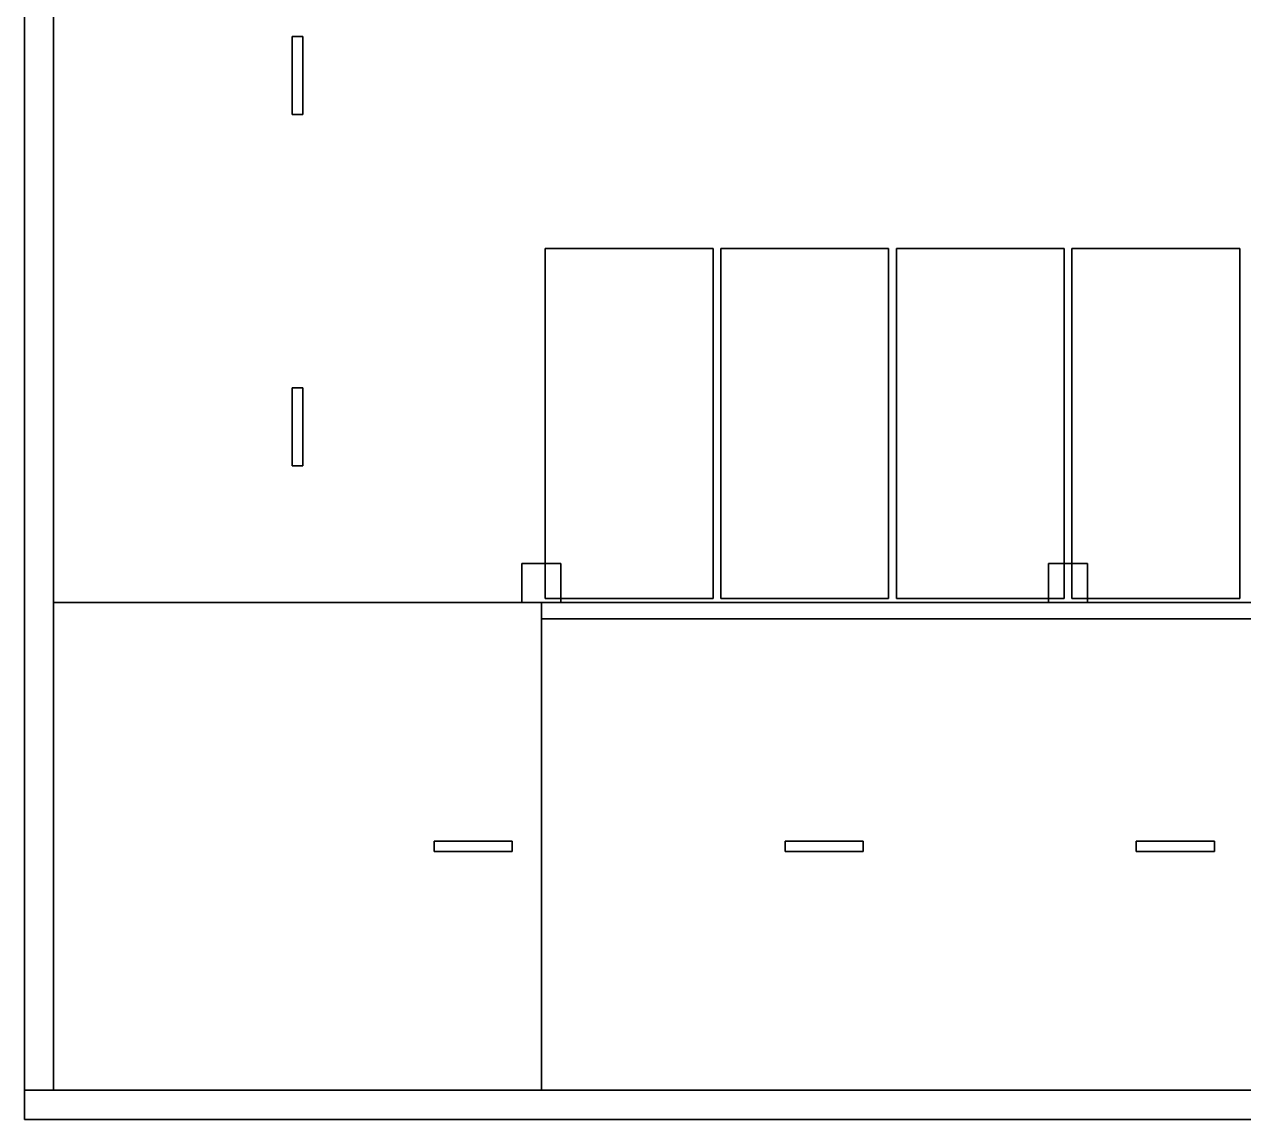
# Model space of a CAD drawing. Header units: metres. Extents: x 0 to 120, y -8 to 55.
# Drawn here: x -0.45 to 18.3, y -7.95 to 8.88 of the extents above; entities that cross this region are included whole.
import ezdxf

# ---------------------------------------------------------------- set-up
doc = ezdxf.new("R2010")
doc.units = ezdxf.units.M

msp = doc.modelspace()

# ---------------------------------------------------------------- linework, layer by layer
at = {"layer": 'COLUMN', "color": 7}
for points in [[(7.2, 0, -3.4), (7.2, 0.6, -3.4), (7.8, 0.6, -3.4), (7.8, 0, -3.4)], [(7.2, 0, -0.3), (7.8, 0, -0.3), (7.8, 0.6, -0.3), (7.2, 0.6, -0.3)], [(7.8, 0.6, -3.4), (7.2, 0.6, -3.4), (7.2, 0.6, -0.3), (7.8, 0.6, -0.3)], [(7.2, 0.6, -3.4), (7.2, 0, -3.4), (7.2, 0, -0.3), (7.2, 0.6, -0.3)], [(7.2, 0, -6.8), (7.2, 0.6, -6.8), (7.8, 0.6, -6.8), (7.8, 0, -6.8)], [(7.2, 0, -3.7), (7.8, 0, -3.7), (7.8, 0.6, -3.7), (7.2, 0.6, -3.7)], [(7.8, 0.6, -6.8), (7.2, 0.6, -6.8), (7.2, 0.6, -3.7), (7.8, 0.6, -3.7)], [(7.2, 0.6, -6.8), (7.2, 0, -6.8), (7.2, 0, -3.7), (7.2, 0.6, -3.7)], [(7.2, 0, -10.2), (7.2, 0.6, -10.2), (7.8, 0.6, -10.2), (7.8, 0, -10.2)], [(7.2, 0, -7.1), (7.8, 0, -7.1), (7.8, 0.6, -7.1), (7.2, 0.6, -7.1)], [(7.8, 0.6, -10.2), (7.2, 0.6, -10.2), (7.2, 0.6, -7.1), (7.8, 0.6, -7.1)], [(7.2, 0.6, -10.2), (7.2, 0, -10.2), (7.2, 0, -7.1), (7.2, 0.6, -7.1)], [(7.8, 0, -3.4), (7.8, 0.6, -3.4), (7.8, 0.6, -0.3), (7.8, 0, -0.3)], [(7.8, 0, -6.8), (7.8, 0.6, -6.8), (7.8, 0.6, -3.7), (7.8, 0, -3.7)], [(7.8, 0, -10.2), (7.8, 0.6, -10.2), (7.8, 0.6, -7.1), (7.8, 0, -7.1)], [(15.3, 0, -3.4), (15.3, 0.6, -3.4), (15.9, 0.6, -3.4), (15.9, 0, -3.4)], [(15.3, 0, -0.3), (15.9, 0, -0.3), (15.9, 0.6, -0.3), (15.3, 0.6, -0.3)], [(15.9, 0.6, -3.4), (15.3, 0.6, -3.4), (15.3, 0.6, -0.3), (15.9, 0.6, -0.3)], [(15.3, 0.6, -3.4), (15.3, 0, -3.4), (15.3, 0, -0.3), (15.3, 0.6, -0.3)], [(15.3, 0, -6.8), (15.3, 0.6, -6.8), (15.9, 0.6, -6.8), (15.9, 0, -6.8)], [(15.3, 0, -3.7), (15.9, 0, -3.7), (15.9, 0.6, -3.7), (15.3, 0.6, -3.7)], [(15.9, 0.6, -6.8), (15.3, 0.6, -6.8), (15.3, 0.6, -3.7), (15.9, 0.6, -3.7)], [(15.3, 0.6, -6.8), (15.3, 0, -6.8), (15.3, 0, -3.7), (15.3, 0.6, -3.7)], [(15.3, 0, -10.2), (15.3, 0.6, -10.2), (15.9, 0.6, -10.2), (15.9, 0, -10.2)], [(15.3, 0, -7.1), (15.9, 0, -7.1), (15.9, 0.6, -7.1), (15.3, 0.6, -7.1)], [(15.9, 0.6, -10.2), (15.3, 0.6, -10.2), (15.3, 0.6, -7.1), (15.9, 0.6, -7.1)], [(15.3, 0.6, -10.2), (15.3, 0, -10.2), (15.3, 0, -7.1), (15.3, 0.6, -7.1)], [(15.9, 0, -3.4), (15.9, 0.6, -3.4), (15.9, 0.6, -0.3), (15.9, 0, -0.3)], [(15.9, 0, -6.8), (15.9, 0.6, -6.8), (15.9, 0.6, -3.7), (15.9, 0, -3.7)], [(15.9, 0, -10.2), (15.9, 0.6, -10.2), (15.9, 0.6, -7.1), (15.9, 0, -7.1)], [(7.2, 0, -3.4), (7.8, 0, -3.4), (7.8, 0, -0.3), (7.2, 0, -0.3)], [(7.2, 0, -6.8), (7.8, 0, -6.8), (7.8, 0, -3.7), (7.2, 0, -3.7)], [(7.2, 0, -10.2), (7.8, 0, -10.2), (7.8, 0, -7.1), (7.2, 0, -7.1)], [(15.3, 0, -3.4), (15.9, 0, -3.4), (15.9, 0, -0.3), (15.3, 0, -0.3)], [(15.3, 0, -6.8), (15.9, 0, -6.8), (15.9, 0, -3.7), (15.3, 0, -3.7)], [(15.3, 0, -10.2), (15.9, 0, -10.2), (15.9, 0, -7.1), (15.3, 0, -7.1)]]:
    msp.add_3dface(points, dxfattribs=at)
at = {"layer": 'GUARD', "color": 9}
for points in [[(7.5, -0.25), (7.5, 0), (31.5, 0), (31.5, -0.25)], [(7.5, -0.25, 1.1), (31.5, -0.25, 1.1), (31.5, 0, 1.1), (7.5, 0, 1.1)], [(31.5, 0), (7.5, 0), (7.5, 0, 1.1), (31.5, 0, 1.1)], [(7.5, 0), (7.5, -0.25), (7.5, -0.25, 1.1), (7.5, 0, 1.1)], [(7.5, -0.25, -6.8), (7.5, 0, -6.8), (31.5, 0, -6.8), (31.5, -0.25, -6.8)], [(7.5, -0.25, -5.7), (31.5, -0.25, -5.7), (31.5, 0, -5.7), (7.5, 0, -5.7)], [(31.5, 0, -6.8), (7.5, 0, -6.8), (7.5, 0, -5.7), (31.5, 0, -5.7)], [(7.5, 0, -6.8), (7.5, -0.25, -6.8), (7.5, -0.25, -5.7), (7.5, 0, -5.7)], [(7.5, -0.25), (31.5, -0.25), (31.5, -0.25, 1.1), (7.5, -0.25, 1.1)], [(7.5, -0.25, -6.8), (31.5, -0.25, -6.8), (31.5, -0.25, -5.7), (7.5, -0.25, -5.7)]]:
    msp.add_3dface(points, dxfattribs=at)
at = {"layer": 'LIGHT', "color": 2}
for points in [[(3.67, 7.5, -0.4), (3.67, 8.7, -0.4), (3.83, 8.7, -0.4), (3.83, 7.5, -0.4)], [(3.67, 7.5, -0.3), (3.83, 7.5, -0.3), (3.83, 8.7, -0.3), (3.67, 8.7, -0.3)], [(3.83, 8.7, -0.4), (3.67, 8.7, -0.4), (3.67, 8.7, -0.3), (3.83, 8.7, -0.3)], [(3.67, 8.7, -0.4), (3.67, 7.5, -0.4), (3.67, 7.5, -0.3), (3.67, 8.7, -0.3)], [(3.67, 7.5, -3.8), (3.67, 8.7, -3.8), (3.83, 8.7, -3.8), (3.83, 7.5, -3.8)], [(3.67, 7.5, -3.7), (3.83, 7.5, -3.7), (3.83, 8.7, -3.7), (3.67, 8.7, -3.7)], [(3.83, 8.7, -3.8), (3.67, 8.7, -3.8), (3.67, 8.7, -3.7), (3.83, 8.7, -3.7)], [(3.67, 8.7, -3.8), (3.67, 7.5, -3.8), (3.67, 7.5, -3.7), (3.67, 8.7, -3.7)], [(3.67, 7.5, -7.2), (3.67, 8.7, -7.2), (3.83, 8.7, -7.2), (3.83, 7.5, -7.2)], [(3.67, 7.5, -7.1), (3.83, 7.5, -7.1), (3.83, 8.7, -7.1), (3.67, 8.7, -7.1)], [(3.83, 8.7, -7.2), (3.67, 8.7, -7.2), (3.67, 8.7, -7.1), (3.83, 8.7, -7.1)], [(3.67, 8.7, -7.2), (3.67, 7.5, -7.2), (3.67, 7.5, -7.1), (3.67, 8.7, -7.1)], [(3.83, 7.5, -0.4), (3.83, 8.7, -0.4), (3.83, 8.7, -0.3), (3.83, 7.5, -0.3)], [(3.83, 7.5, -3.8), (3.83, 8.7, -3.8), (3.83, 8.7, -3.7), (3.83, 7.5, -3.7)], [(3.83, 7.5, -7.2), (3.83, 8.7, -7.2), (3.83, 8.7, -7.1), (3.83, 7.5, -7.1)], [(3.67, 7.5, -0.4), (3.83, 7.5, -0.4), (3.83, 7.5, -0.3), (3.67, 7.5, -0.3)], [(3.67, 7.5, -3.8), (3.83, 7.5, -3.8), (3.83, 7.5, -3.7), (3.67, 7.5, -3.7)], [(3.67, 7.5, -7.2), (3.83, 7.5, -7.2), (3.83, 7.5, -7.1), (3.67, 7.5, -7.1)], [(3.67, 2.1, -0.4), (3.67, 3.3, -0.4), (3.83, 3.3, -0.4), (3.83, 2.1, -0.4)], [(3.67, 2.1, -0.3), (3.83, 2.1, -0.3), (3.83, 3.3, -0.3), (3.67, 3.3, -0.3)], [(3.83, 3.3, -0.4), (3.67, 3.3, -0.4), (3.67, 3.3, -0.3), (3.83, 3.3, -0.3)], [(3.67, 3.3, -0.4), (3.67, 2.1, -0.4), (3.67, 2.1, -0.3), (3.67, 3.3, -0.3)], [(3.67, 2.1, -3.8), (3.67, 3.3, -3.8), (3.83, 3.3, -3.8), (3.83, 2.1, -3.8)], [(3.67, 2.1, -3.7), (3.83, 2.1, -3.7), (3.83, 3.3, -3.7), (3.67, 3.3, -3.7)], [(3.83, 3.3, -3.8), (3.67, 3.3, -3.8), (3.67, 3.3, -3.7), (3.83, 3.3, -3.7)], [(3.67, 3.3, -3.8), (3.67, 2.1, -3.8), (3.67, 2.1, -3.7), (3.67, 3.3, -3.7)], [(3.67, 2.1, -7.2), (3.67, 3.3, -7.2), (3.83, 3.3, -7.2), (3.83, 2.1, -7.2)], [(3.67, 2.1, -7.1), (3.83, 2.1, -7.1), (3.83, 3.3, -7.1), (3.67, 3.3, -7.1)], [(3.83, 3.3, -7.2), (3.67, 3.3, -7.2), (3.67, 3.3, -7.1), (3.83, 3.3, -7.1)], [(3.67, 3.3, -7.2), (3.67, 2.1, -7.2), (3.67, 2.1, -7.1), (3.67, 3.3, -7.1)], [(3.83, 2.1, -0.4), (3.83, 3.3, -0.4), (3.83, 3.3, -0.3), (3.83, 2.1, -0.3)], [(3.83, 2.1, -3.8), (3.83, 3.3, -3.8), (3.83, 3.3, -3.7), (3.83, 2.1, -3.7)], [(3.83, 2.1, -7.2), (3.83, 3.3, -7.2), (3.83, 3.3, -7.1), (3.83, 2.1, -7.1)], [(3.67, 2.1, -0.4), (3.83, 2.1, -0.4), (3.83, 2.1, -0.3), (3.67, 2.1, -0.3)], [(3.67, 2.1, -3.8), (3.83, 2.1, -3.8), (3.83, 2.1, -3.7), (3.67, 2.1, -3.7)], [(3.67, 2.1, -7.2), (3.83, 2.1, -7.2), (3.83, 2.1, -7.1), (3.67, 2.1, -7.1)], [(5.85, -3.83, -0.4), (5.85, -3.67, -0.4), (7.05, -3.67, -0.4), (7.05, -3.83, -0.4)], [(5.85, -3.83, -0.3), (7.05, -3.83, -0.3), (7.05, -3.67, -0.3), (5.85, -3.67, -0.3)], [(7.05, -3.67, -0.4), (5.85, -3.67, -0.4), (5.85, -3.67, -0.3), (7.05, -3.67, -0.3)], [(5.85, -3.67, -0.4), (5.85, -3.83, -0.4), (5.85, -3.83, -0.3), (5.85, -3.67, -0.3)], [(5.85, -3.83, -3.8), (5.85, -3.67, -3.8), (7.05, -3.67, -3.8), (7.05, -3.83, -3.8)], [(5.85, -3.83, -3.7), (7.05, -3.83, -3.7), (7.05, -3.67, -3.7), (5.85, -3.67, -3.7)], [(7.05, -3.67, -3.8), (5.85, -3.67, -3.8), (5.85, -3.67, -3.7), (7.05, -3.67, -3.7)], [(5.85, -3.67, -3.8), (5.85, -3.83, -3.8), (5.85, -3.83, -3.7), (5.85, -3.67, -3.7)], [(5.85, -3.83, -7.2), (5.85, -3.67, -7.2), (7.05, -3.67, -7.2), (7.05, -3.83, -7.2)], [(5.85, -3.83, -7.1), (7.05, -3.83, -7.1), (7.05, -3.67, -7.1), (5.85, -3.67, -7.1)], [(7.05, -3.67, -7.2), (5.85, -3.67, -7.2), (5.85, -3.67, -7.1), (7.05, -3.67, -7.1)], [(5.85, -3.67, -7.2), (5.85, -3.83, -7.2), (5.85, -3.83, -7.1), (5.85, -3.67, -7.1)], [(7.05, -3.83, -0.4), (7.05, -3.67, -0.4), (7.05, -3.67, -0.3), (7.05, -3.83, -0.3)], [(7.05, -3.83, -3.8), (7.05, -3.67, -3.8), (7.05, -3.67, -3.7), (7.05, -3.83, -3.7)], [(7.05, -3.83, -7.2), (7.05, -3.67, -7.2), (7.05, -3.67, -7.1), (7.05, -3.83, -7.1)], [(11.25, -3.83, -0.4), (11.25, -3.67, -0.4), (12.45, -3.67, -0.4), (12.45, -3.83, -0.4)], [(11.25, -3.83, -0.3), (12.45, -3.83, -0.3), (12.45, -3.67, -0.3), (11.25, -3.67, -0.3)], [(12.45, -3.67, -0.4), (11.25, -3.67, -0.4), (11.25, -3.67, -0.3), (12.45, -3.67, -0.3)], [(11.25, -3.67, -0.4), (11.25, -3.83, -0.4), (11.25, -3.83, -0.3), (11.25, -3.67, -0.3)], [(11.25, -3.83, -3.8), (11.25, -3.67, -3.8), (12.45, -3.67, -3.8), (12.45, -3.83, -3.8)], [(11.25, -3.83, -3.7), (12.45, -3.83, -3.7), (12.45, -3.67, -3.7), (11.25, -3.67, -3.7)], [(12.45, -3.67, -3.8), (11.25, -3.67, -3.8), (11.25, -3.67, -3.7), (12.45, -3.67, -3.7)], [(11.25, -3.67, -3.8), (11.25, -3.83, -3.8), (11.25, -3.83, -3.7), (11.25, -3.67, -3.7)], [(11.25, -3.83, -7.2), (11.25, -3.67, -7.2), (12.45, -3.67, -7.2), (12.45, -3.83, -7.2)], [(11.25, -3.83, -7.1), (12.45, -3.83, -7.1), (12.45, -3.67, -7.1), (11.25, -3.67, -7.1)], [(12.45, -3.67, -7.2), (11.25, -3.67, -7.2), (11.25, -3.67, -7.1), (12.45, -3.67, -7.1)], [(11.25, -3.67, -7.2), (11.25, -3.83, -7.2), (11.25, -3.83, -7.1), (11.25, -3.67, -7.1)], [(12.45, -3.83, -0.4), (12.45, -3.67, -0.4), (12.45, -3.67, -0.3), (12.45, -3.83, -0.3)], [(12.45, -3.83, -3.8), (12.45, -3.67, -3.8), (12.45, -3.67, -3.7), (12.45, -3.83, -3.7)], [(12.45, -3.83, -7.2), (12.45, -3.67, -7.2), (12.45, -3.67, -7.1), (12.45, -3.83, -7.1)], [(16.65, -3.83, -0.4), (16.65, -3.67, -0.4), (17.85, -3.67, -0.4), (17.85, -3.83, -0.4)], [(16.65, -3.83, -0.3), (17.85, -3.83, -0.3), (17.85, -3.67, -0.3), (16.65, -3.67, -0.3)], [(17.85, -3.67, -0.4), (16.65, -3.67, -0.4), (16.65, -3.67, -0.3), (17.85, -3.67, -0.3)], [(16.65, -3.67, -0.4), (16.65, -3.83, -0.4), (16.65, -3.83, -0.3), (16.65, -3.67, -0.3)], [(16.65, -3.83, -3.8), (16.65, -3.67, -3.8), (17.85, -3.67, -3.8), (17.85, -3.83, -3.8)], [(16.65, -3.83, -3.7), (17.85, -3.83, -3.7), (17.85, -3.67, -3.7), (16.65, -3.67, -3.7)], [(17.85, -3.67, -3.8), (16.65, -3.67, -3.8), (16.65, -3.67, -3.7), (17.85, -3.67, -3.7)], [(16.65, -3.67, -3.8), (16.65, -3.83, -3.8), (16.65, -3.83, -3.7), (16.65, -3.67, -3.7)], [(16.65, -3.83, -7.2), (16.65, -3.67, -7.2), (17.85, -3.67, -7.2), (17.85, -3.83, -7.2)], [(16.65, -3.83, -7.1), (17.85, -3.83, -7.1), (17.85, -3.67, -7.1), (16.65, -3.67, -7.1)], [(17.85, -3.67, -7.2), (16.65, -3.67, -7.2), (16.65, -3.67, -7.1), (17.85, -3.67, -7.1)], [(16.65, -3.67, -7.2), (16.65, -3.83, -7.2), (16.65, -3.83, -7.1), (16.65, -3.67, -7.1)], [(17.85, -3.83, -0.4), (17.85, -3.67, -0.4), (17.85, -3.67, -0.3), (17.85, -3.83, -0.3)], [(17.85, -3.83, -3.8), (17.85, -3.67, -3.8), (17.85, -3.67, -3.7), (17.85, -3.83, -3.7)], [(17.85, -3.83, -7.2), (17.85, -3.67, -7.2), (17.85, -3.67, -7.1), (17.85, -3.83, -7.1)], [(5.85, -3.83, -0.4), (7.05, -3.83, -0.4), (7.05, -3.83, -0.3), (5.85, -3.83, -0.3)], [(5.85, -3.83, -3.8), (7.05, -3.83, -3.8), (7.05, -3.83, -3.7), (5.85, -3.83, -3.7)], [(5.85, -3.83, -7.2), (7.05, -3.83, -7.2), (7.05, -3.83, -7.1), (5.85, -3.83, -7.1)], [(11.25, -3.83, -0.4), (12.45, -3.83, -0.4), (12.45, -3.83, -0.3), (11.25, -3.83, -0.3)], [(11.25, -3.83, -3.8), (12.45, -3.83, -3.8), (12.45, -3.83, -3.7), (11.25, -3.83, -3.7)], [(11.25, -3.83, -7.2), (12.45, -3.83, -7.2), (12.45, -3.83, -7.1), (11.25, -3.83, -7.1)], [(16.65, -3.83, -0.4), (17.85, -3.83, -0.4), (17.85, -3.83, -0.3), (16.65, -3.83, -0.3)], [(16.65, -3.83, -3.8), (17.85, -3.83, -3.8), (17.85, -3.83, -3.7), (16.65, -3.83, -3.7)], [(16.65, -3.83, -7.2), (17.85, -3.83, -7.2), (17.85, -3.83, -7.1), (16.65, -3.83, -7.1)]]:
    msp.add_3dface(points, dxfattribs=at)
at = {"layer": 'RAMP', "color": 30}
for points in [[(7.5, -7.5, -3.7), (7.5, 0, -3.7), (31.5, 0, -0.3), (31.5, -7.5, -0.3)], [(7.5, -7.5, -3.4), (31.5, -7.5), (31.5, 0), (7.5, 0, -3.4)], [(31.5, 0, -0.3), (7.5, 0, -3.7), (7.5, 0, -3.4), (31.5, 0)], [(7.5, 0, -3.7), (7.5, -7.5, -3.7), (7.5, -7.5, -3.4), (7.5, 0, -3.4)], [(7.5, -7.5, -10.5), (7.5, 0, -10.5), (31.5, 0, -7.1), (31.5, -7.5, -7.1)], [(7.5, -7.5, -10.2), (31.5, -7.5, -6.8), (31.5, 0, -6.8), (7.5, 0, -10.2)], [(31.5, 0, -7.1), (7.5, 0, -10.5), (7.5, 0, -10.2), (31.5, 0, -6.8)], [(7.5, 0, -10.5), (7.5, -7.5, -10.5), (7.5, -7.5, -10.2), (7.5, 0, -10.2)], [(7.5, -7.5, -3.7), (31.5, -7.5, -0.3), (31.5, -7.5), (7.5, -7.5, -3.4)], [(7.5, -7.5, -10.5), (31.5, -7.5, -7.1), (31.5, -7.5, -6.8), (7.5, -7.5, -10.2)]]:
    msp.add_3dface(points, dxfattribs=at)
at = {"layer": 'ROOF', "color": 3}
for points in [[(0, 0, -0.3), (0, 54.9, -0.3), (120, 54.9, -0.3), (120, 0, -0.3)], [(0, 0), (120, 0), (120, 54.9), (0, 54.9)], [(0, 54.9, -0.3), (0, 0, -0.3), (0, 0), (0, 54.9)], [(0, 0, -0.3), (120, 0, -0.3), (120, 0), (0, 0)], [(0, -7.5, -0.3), (0, 0, -0.3), (7.5, 0, -0.3), (7.5, -7.5, -0.3)], [(0, -7.5), (7.5, -7.5), (7.5, 0), (0, 0)], [(7.5, 0, -0.3), (0, 0, -0.3), (0, 0), (7.5, 0)], [(0, 0, -0.3), (0, -7.5, -0.3), (0, -7.5), (0, 0)], [(7.5, -7.5, -0.3), (7.5, 0, -0.3), (7.5, 0), (7.5, -7.5)], [(0, -7.5, -0.3), (7.5, -7.5, -0.3), (7.5, -7.5), (0, -7.5)]]:
    msp.add_3dface(points, dxfattribs=at)
at = {"layer": 'SLAB', "color": 8}
for points in [[(0, 0, -3.7), (0, 54.9, -3.7), (120, 54.9, -3.7), (120, 0, -3.7)], [(0, 0, -3.4), (120, 0, -3.4), (120, 54.9, -3.4), (0, 54.9, -3.4)], [(0, 54.9, -3.7), (0, 0, -3.7), (0, 0, -3.4), (0, 54.9, -3.4)], [(0, 0, -7.1), (0, 54.9, -7.1), (120, 54.9, -7.1), (120, 0, -7.1)], [(0, 0, -6.8), (120, 0, -6.8), (120, 54.9, -6.8), (0, 54.9, -6.8)], [(0, 54.9, -7.1), (0, 0, -7.1), (0, 0, -6.8), (0, 54.9, -6.8)], [(0, 0, -10.8), (0, 54.9, -10.8), (120, 54.9, -10.8), (120, 0, -10.8)], [(0, 0, -10.2), (120, 0, -10.2), (120, 54.9, -10.2), (0, 54.9, -10.2)], [(0, 54.9, -10.8), (0, 0, -10.8), (0, 0, -10.2), (0, 54.9, -10.2)], [(0, 0, -3.7), (120, 0, -3.7), (120, 0, -3.4), (0, 0, -3.4)], [(0, -7.5, -3.7), (0, 0, -3.7), (88.5, 0, -3.7), (88.5, -7.5, -3.7)], [(0, -7.5, -3.4), (88.5, -7.5, -3.4), (88.5, 0, -3.4), (0, 0, -3.4)], [(88.5, 0, -3.7), (0, 0, -3.7), (0, 0, -3.4), (88.5, 0, -3.4)], [(0, 0, -3.7), (0, -7.5, -3.7), (0, -7.5, -3.4), (0, 0, -3.4)], [(0, 0, -7.1), (120, 0, -7.1), (120, 0, -6.8), (0, 0, -6.8)], [(0, -7.5, -7.1), (0, 0, -7.1), (7.5, 0, -7.1), (7.5, -7.5, -7.1)], [(0, -7.5, -6.8), (7.5, -7.5, -6.8), (7.5, 0, -6.8), (0, 0, -6.8)], [(7.5, 0, -7.1), (0, 0, -7.1), (0, 0, -6.8), (7.5, 0, -6.8)], [(0, 0, -7.1), (0, -7.5, -7.1), (0, -7.5, -6.8), (0, 0, -6.8)], [(0, 0, -10.8), (120, 0, -10.8), (120, 0, -10.2), (0, 0, -10.2)], [(0, -7.5, -10.8), (0, 0, -10.8), (120, 0, -10.8), (120, -7.5, -10.8)], [(0, -7.5, -10.2), (120, -7.5, -10.2), (120, 0, -10.2), (0, 0, -10.2)], [(120, 0, -10.8), (0, 0, -10.8), (0, 0, -10.2), (120, 0, -10.2)], [(0, 0, -10.8), (0, -7.5, -10.8), (0, -7.5, -10.2), (0, 0, -10.2)], [(7.5, -7.5, -7.1), (7.5, 0, -7.1), (7.5, 0, -6.8), (7.5, -7.5, -6.8)], [(0, -7.5, -3.7), (88.5, -7.5, -3.7), (88.5, -7.5, -3.4), (0, -7.5, -3.4)], [(0, -7.5, -7.1), (7.5, -7.5, -7.1), (7.5, -7.5, -6.8), (0, -7.5, -6.8)], [(0, -7.5, -10.8), (120, -7.5, -10.8), (120, -7.5, -10.2), (0, -7.5, -10.2)]]:
    msp.add_3dface(points, dxfattribs=at)
at = {"layer": 'STALL_GENERAL', "color": 254}
for points in [[(7.56, 0.06, -6.795), (7.56, 5.44, -6.795), (10.14, 5.44, -6.795), (10.14, 0.06, -6.795)], [(7.56, 0.06, -6.785), (10.14, 0.06, -6.785), (10.14, 5.44, -6.785), (7.56, 5.44, -6.785)], [(10.14, 5.44, -6.795), (7.56, 5.44, -6.795), (7.56, 5.44, -6.785), (10.14, 5.44, -6.785)], [(7.56, 5.44, -6.795), (7.56, 0.06, -6.795), (7.56, 0.06, -6.785), (7.56, 5.44, -6.785)], [(7.56, 0.06, -10.195), (7.56, 5.44, -10.195), (10.14, 5.44, -10.195), (10.14, 0.06, -10.195)], [(7.56, 0.06, -10.185), (10.14, 0.06, -10.185), (10.14, 5.44, -10.185), (7.56, 5.44, -10.185)], [(10.14, 5.44, -10.195), (7.56, 5.44, -10.195), (7.56, 5.44, -10.185), (10.14, 5.44, -10.185)], [(7.56, 5.44, -10.195), (7.56, 0.06, -10.195), (7.56, 0.06, -10.185), (7.56, 5.44, -10.185)], [(10.14, 0.06, -6.795), (10.14, 5.44, -6.795), (10.14, 5.44, -6.785), (10.14, 0.06, -6.785)], [(10.14, 0.06, -10.195), (10.14, 5.44, -10.195), (10.14, 5.44, -10.185), (10.14, 0.06, -10.185)], [(10.26, 0.06, -6.795), (10.26, 5.44, -6.795), (12.84, 5.44, -6.795), (12.84, 0.06, -6.795)], [(10.26, 0.06, -6.785), (12.84, 0.06, -6.785), (12.84, 5.44, -6.785), (10.26, 5.44, -6.785)], [(12.84, 5.44, -6.795), (10.26, 5.44, -6.795), (10.26, 5.44, -6.785), (12.84, 5.44, -6.785)], [(10.26, 5.44, -6.795), (10.26, 0.06, -6.795), (10.26, 0.06, -6.785), (10.26, 5.44, -6.785)], [(10.26, 0.06, -10.195), (10.26, 5.44, -10.195), (12.84, 5.44, -10.195), (12.84, 0.06, -10.195)], [(10.26, 0.06, -10.185), (12.84, 0.06, -10.185), (12.84, 5.44, -10.185), (10.26, 5.44, -10.185)], [(12.84, 5.44, -10.195), (10.26, 5.44, -10.195), (10.26, 5.44, -10.185), (12.84, 5.44, -10.185)], [(10.26, 5.44, -10.195), (10.26, 0.06, -10.195), (10.26, 0.06, -10.185), (10.26, 5.44, -10.185)], [(12.84, 0.06, -6.795), (12.84, 5.44, -6.795), (12.84, 5.44, -6.785), (12.84, 0.06, -6.785)], [(12.84, 0.06, -10.195), (12.84, 5.44, -10.195), (12.84, 5.44, -10.185), (12.84, 0.06, -10.185)], [(12.96, 0.06, -6.795), (12.96, 5.44, -6.795), (15.54, 5.44, -6.795), (15.54, 0.06, -6.795)], [(12.96, 0.06, -6.785), (15.54, 0.06, -6.785), (15.54, 5.44, -6.785), (12.96, 5.44, -6.785)], [(15.54, 5.44, -6.795), (12.96, 5.44, -6.795), (12.96, 5.44, -6.785), (15.54, 5.44, -6.785)], [(12.96, 5.44, -6.795), (12.96, 0.06, -6.795), (12.96, 0.06, -6.785), (12.96, 5.44, -6.785)], [(12.96, 0.06, -10.195), (12.96, 5.44, -10.195), (15.54, 5.44, -10.195), (15.54, 0.06, -10.195)], [(12.96, 0.06, -10.185), (15.54, 0.06, -10.185), (15.54, 5.44, -10.185), (12.96, 5.44, -10.185)], [(15.54, 5.44, -10.195), (12.96, 5.44, -10.195), (12.96, 5.44, -10.185), (15.54, 5.44, -10.185)], [(12.96, 5.44, -10.195), (12.96, 0.06, -10.195), (12.96, 0.06, -10.185), (12.96, 5.44, -10.185)], [(15.54, 0.06, -6.795), (15.54, 5.44, -6.795), (15.54, 5.44, -6.785), (15.54, 0.06, -6.785)], [(15.54, 0.06, -10.195), (15.54, 5.44, -10.195), (15.54, 5.44, -10.185), (15.54, 0.06, -10.185)], [(15.66, 0.06, -6.795), (15.66, 5.44, -6.795), (18.24, 5.44, -6.795), (18.24, 0.06, -6.795)], [(15.66, 0.06, -6.785), (18.24, 0.06, -6.785), (18.24, 5.44, -6.785), (15.66, 5.44, -6.785)], [(18.24, 5.44, -6.795), (15.66, 5.44, -6.795), (15.66, 5.44, -6.785), (18.24, 5.44, -6.785)], [(15.66, 5.44, -6.795), (15.66, 0.06, -6.795), (15.66, 0.06, -6.785), (15.66, 5.44, -6.785)], [(15.66, 0.06, -10.195), (15.66, 5.44, -10.195), (18.24, 5.44, -10.195), (18.24, 0.06, -10.195)], [(15.66, 0.06, -10.185), (18.24, 0.06, -10.185), (18.24, 5.44, -10.185), (15.66, 5.44, -10.185)], [(18.24, 5.44, -10.195), (15.66, 5.44, -10.195), (15.66, 5.44, -10.185), (18.24, 5.44, -10.185)], [(15.66, 5.44, -10.195), (15.66, 0.06, -10.195), (15.66, 0.06, -10.185), (15.66, 5.44, -10.185)], [(18.24, 0.06, -6.795), (18.24, 5.44, -6.795), (18.24, 5.44, -6.785), (18.24, 0.06, -6.785)], [(18.24, 0.06, -10.195), (18.24, 5.44, -10.195), (18.24, 5.44, -10.185), (18.24, 0.06, -10.185)], [(7.56, 0.06, -6.795), (10.14, 0.06, -6.795), (10.14, 0.06, -6.785), (7.56, 0.06, -6.785)], [(7.56, 0.06, -10.195), (10.14, 0.06, -10.195), (10.14, 0.06, -10.185), (7.56, 0.06, -10.185)], [(10.26, 0.06, -6.795), (12.84, 0.06, -6.795), (12.84, 0.06, -6.785), (10.26, 0.06, -6.785)], [(10.26, 0.06, -10.195), (12.84, 0.06, -10.195), (12.84, 0.06, -10.185), (10.26, 0.06, -10.185)], [(12.96, 0.06, -6.795), (15.54, 0.06, -6.795), (15.54, 0.06, -6.785), (12.96, 0.06, -6.785)], [(12.96, 0.06, -10.195), (15.54, 0.06, -10.195), (15.54, 0.06, -10.185), (12.96, 0.06, -10.185)], [(15.66, 0.06, -6.795), (18.24, 0.06, -6.795), (18.24, 0.06, -6.785), (15.66, 0.06, -6.785)], [(15.66, 0.06, -10.195), (18.24, 0.06, -10.195), (18.24, 0.06, -10.185), (15.66, 0.06, -10.185)]]:
    msp.add_3dface(points, dxfattribs=at)
at = {"layer": 'STALL_VISITOR', "color": 210}
for points in [[(7.56, 0.06, -3.395), (7.56, 5.44, -3.395), (10.14, 5.44, -3.395), (10.14, 0.06, -3.395)], [(7.56, 0.06, -3.385), (10.14, 0.06, -3.385), (10.14, 5.44, -3.385), (7.56, 5.44, -3.385)], [(10.14, 5.44, -3.395), (7.56, 5.44, -3.395), (7.56, 5.44, -3.385), (10.14, 5.44, -3.385)], [(7.56, 5.44, -3.395), (7.56, 0.06, -3.395), (7.56, 0.06, -3.385), (7.56, 5.44, -3.385)], [(10.14, 0.06, -3.395), (10.14, 5.44, -3.395), (10.14, 5.44, -3.385), (10.14, 0.06, -3.385)], [(10.26, 0.06, -3.395), (10.26, 5.44, -3.395), (12.84, 5.44, -3.395), (12.84, 0.06, -3.395)], [(10.26, 0.06, -3.385), (12.84, 0.06, -3.385), (12.84, 5.44, -3.385), (10.26, 5.44, -3.385)], [(12.84, 5.44, -3.395), (10.26, 5.44, -3.395), (10.26, 5.44, -3.385), (12.84, 5.44, -3.385)], [(10.26, 5.44, -3.395), (10.26, 0.06, -3.395), (10.26, 0.06, -3.385), (10.26, 5.44, -3.385)], [(12.84, 0.06, -3.395), (12.84, 5.44, -3.395), (12.84, 5.44, -3.385), (12.84, 0.06, -3.385)], [(12.96, 0.06, -3.395), (12.96, 5.44, -3.395), (15.54, 5.44, -3.395), (15.54, 0.06, -3.395)], [(12.96, 0.06, -3.385), (15.54, 0.06, -3.385), (15.54, 5.44, -3.385), (12.96, 5.44, -3.385)], [(15.54, 5.44, -3.395), (12.96, 5.44, -3.395), (12.96, 5.44, -3.385), (15.54, 5.44, -3.385)], [(12.96, 5.44, -3.395), (12.96, 0.06, -3.395), (12.96, 0.06, -3.385), (12.96, 5.44, -3.385)], [(15.54, 0.06, -3.395), (15.54, 5.44, -3.395), (15.54, 5.44, -3.385), (15.54, 0.06, -3.385)], [(15.66, 0.06, -3.395), (15.66, 5.44, -3.395), (18.24, 5.44, -3.395), (18.24, 0.06, -3.395)], [(15.66, 0.06, -3.385), (18.24, 0.06, -3.385), (18.24, 5.44, -3.385), (15.66, 5.44, -3.385)], [(18.24, 5.44, -3.395), (15.66, 5.44, -3.395), (15.66, 5.44, -3.385), (18.24, 5.44, -3.385)], [(15.66, 5.44, -3.395), (15.66, 0.06, -3.395), (15.66, 0.06, -3.385), (15.66, 5.44, -3.385)], [(18.24, 0.06, -3.395), (18.24, 5.44, -3.395), (18.24, 5.44, -3.385), (18.24, 0.06, -3.385)], [(7.56, 0.06, -3.395), (10.14, 0.06, -3.395), (10.14, 0.06, -3.385), (7.56, 0.06, -3.385)], [(10.26, 0.06, -3.395), (12.84, 0.06, -3.395), (12.84, 0.06, -3.385), (10.26, 0.06, -3.385)], [(12.96, 0.06, -3.395), (15.54, 0.06, -3.395), (15.54, 0.06, -3.385), (12.96, 0.06, -3.385)], [(15.66, 0.06, -3.395), (18.24, 0.06, -3.395), (18.24, 0.06, -3.385), (15.66, 0.06, -3.385)]]:
    msp.add_3dface(points, dxfattribs=at)
at = {"layer": 'WALL', "color": 9}
for points in [[(-0.45, -7.5, -10.8), (-0.45, 54.9, -10.8), (0, 54.9, -10.8), (0, -7.5, -10.8)], [(-0.45, -7.5), (0, -7.5), (0, 54.9), (-0.45, 54.9)], [(-0.45, 54.9, -10.8), (-0.45, -7.5, -10.8), (-0.45, -7.5), (-0.45, 54.9)], [(0, -7.5, -10.8), (0, 54.9, -10.8), (0, 54.9), (0, -7.5)], [(-0.45, -7.95, -10.8), (-0.45, -7.5, -10.8), (120.45, -7.5, -10.8), (120.45, -7.95, -10.8)], [(-0.45, -7.95), (120.45, -7.95), (120.45, -7.5), (-0.45, -7.5)], [(120.45, -7.5, -10.8), (-0.45, -7.5, -10.8), (-0.45, -7.5), (120.45, -7.5)], [(-0.45, -7.5, -10.8), (-0.45, -7.95, -10.8), (-0.45, -7.95), (-0.45, -7.5)], [(-0.45, -7.5, -10.8), (0, -7.5, -10.8), (0, -7.5), (-0.45, -7.5)], [(-0.45, -7.95, -10.8), (120.45, -7.95, -10.8), (120.45, -7.95), (-0.45, -7.95)]]:
    msp.add_3dface(points, dxfattribs=at)

doc.saveas('drawing.dxf')
